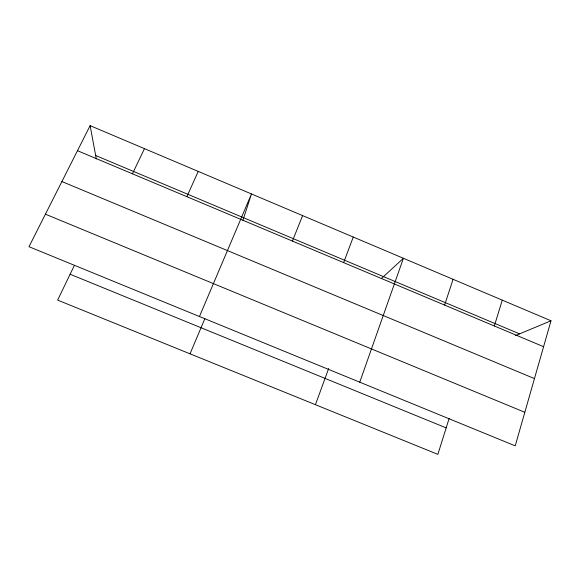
<?xml version="1.0" encoding="UTF-8"?>
<svg xmlns="http://www.w3.org/2000/svg" width="580" height="580" viewBox="0 0 580 580"><rect width="100%" height="100%" fill="white"/><g stroke="black" fill="none" stroke-linecap="round" stroke-linejoin="round"><path stroke-width="0.87" d="M551 320.769L515.228 445.861L29 246.703L90.125 125.642L551 320.769L515.417 335.617M494.327 325.982L502.28 300.143M449.145 418.405L437.864 454.358L57.63 300.106L74.457 265.27M242.904 220.291L251.459 193.952L199.455 316.52M444.592 305.073L453.082 279.313M359.752 382.176L403.412 258.281L381.56 278.4M315.433 404.688L328.7 368.452M343.65 262.624L353.256 237.046M292.421 241.077L302.608 215.608M190.037 353.822L204.856 318.681M186.847 196.685L198.23 171.412M132.443 173.804L144.456 148.647M70.122 274.246L446.172 427.888M45.421 214.18L524.82 412.3M61.9 181.547L534.463 378.602M95.664 155.505L519.586 333.877M77.481 150.691L543.583 346.695M90.125 125.642L96.309 158.963"/></g></svg>
